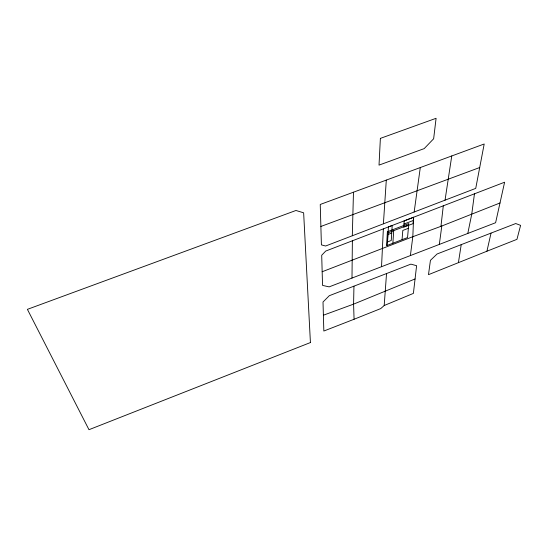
<?xml version="1.0" encoding="UTF-8"?>
<svg xmlns="http://www.w3.org/2000/svg" width="548" height="548" viewBox="0 0 548 548"><rect width="100%" height="100%" fill="white"/><g stroke="black" fill="none" stroke-linecap="round" stroke-linejoin="round"><path stroke-width="0.82" d="M351.994 278.069L352.378 240.805M352.309 235.756L353.474 192.204M353.953 286.166L353.583 304.133L354.07 319.258L323.834 331.033L323.012 302.01L329.3 295.708L410.89 264.129L416.596 265.705L413.398 293.392L384.196 305.517L380.716 308.599L354.07 319.258M413.617 217.234L412.822 236.709L410.384 255.574L329.136 286.878L322.546 285.398L321.703 255.265L325.718 251.059L504.605 182.217L495.611 222.721L410.384 255.574M381.531 266.684L383.353 228.879M387.189 245.442L387.888 232.893L408.664 224.879M383.401 223.824L386.299 180.093L484.192 143.994L475.733 188.382L325.622 246.011L321.402 244.894L320.244 204.459L386.299 180.093M392.875 243.244L393.711 230.646M386.532 273.555L384.196 305.517M402.061 239.695L402.794 230.441L408.363 228.297M322.156 271.753L412.822 236.709L440.948 226.345L443.298 205.808M474.458 193.821L471.746 214.152L467.793 233.441M439.325 244.415L441.798 226.002M414.151 212.021L420.295 167.565M451.758 155.954L445.038 200.164M458.409 262.663L461.224 244.641M486.925 251.217L516.956 239.339L520.6 225.379L515.75 223.536L437.105 253.977L430.433 260.341L428.488 274.671L486.925 251.217L491.035 233.099M415.069 278.953L353.583 304.133L323.395 315.203M440.948 226.345L500.023 202.959M403.958 224.07L413.315 220.481M387.977 234.51L391.724 233.071M320.868 226.461L479.699 167.53M380.38 138.377L379.017 165.119L424.173 148.624L433.646 138.774L436.085 118.299L380.38 138.377M387.374 231.77L386.587 245.675L407.554 237.572L408.774 223.557L387.374 231.77M388.422 226.934L387.552 241.928L391.251 240.504L392.204 225.481L388.422 226.934M404.219 220.871L403.705 227.242L413.021 223.659L413.617 217.275L404.219 220.871M310.421 342.555L88.982 429.7L27.4 309.353L295.941 210.487L303.64 212.802L310.421 342.555"/></g></svg>
